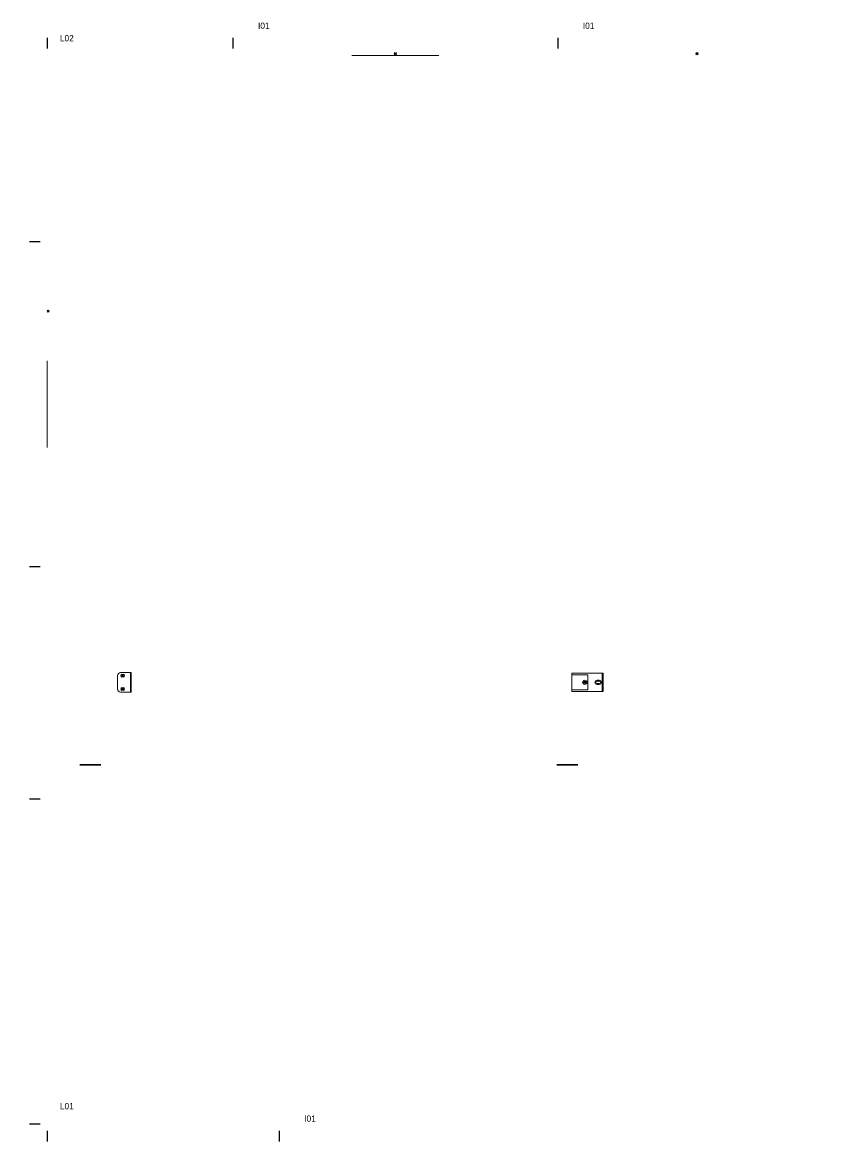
# Model space of a CAD drawing. Header units: inches. Extents: x 162 to 11993, y 18 to 332.
# Drawn here: x 5104 to 5209.3, y 41.7 to 187.2 of the extents above; entities that cross this region are included whole.
import ezdxf
from ezdxf.enums import TextEntityAlignment as Align

# ---------------------------------------------------------------- set-up
doc = ezdxf.new("R2010")
doc.units = ezdxf.units.IN
doc.header["$MEASUREMENT"] = 0
for name, color, linetype in [('DD2D_Geometry', 7, 'Continuous'), ('ENFASIS NEW', 7, 'Continuous'), ('Id Unión', 7, 'Continuous'), ('PV-26D', 7, 'Continuous')]:
    doc.layers.add(name, color=color, linetype=linetype)
doc.styles.get("Standard").update_dxf_attribs({"font": 'stylu.ttf'})

# ---------------------------------------------------------------- blocks, each defined once
blk = doc.blocks.new('DD40102466AB')
at = {"color": 1}
for p, q in [((0.0035, -0.0035), (-0.0035, 0.0035)), ((0.0035, 0.0035), (-0.0035, -0.0035))]:
    blk.add_line(p, q, dxfattribs=at)
blk.add_point((0, 0))
blk.add_point((0, 0))
blk.add_point((0, 0), dxfattribs=at)
blk = doc.blocks.new('DD40102442AB')
at = {"color": 1}
for p, q in [((0.0035, -0.0035), (-0.0035, 0.0035)), ((0.0035, 0.0035), (-0.0035, -0.0035))]:
    blk.add_line(p, q, dxfattribs=at)
blk.add_point((0, 0))
blk.add_point((0, 0))
blk.add_point((0, 0), dxfattribs=at)
blk = doc.blocks.new('DD40123072AB')
at = {"layer": 'PV-26D'}
for p, q in [((-0.8175, -0.1166, 0.75), (-0.7495, -0.1166, 0.75)), ((-0.7495, -0.1167, 0.75), (-0.8175, -0.1167, 0.75)), ((0.8175, -0.1166, 0.75), (0.7495, -0.1166, 0.75)), ((0.7495, -0.1167, 0.75), (0.8175, -0.1167, 0.75))]:
    blk.add_line(p, q, dxfattribs=at)
blk = doc.blocks.new('DD305172S')
at = {"color": 0, "linetype": 'Continuous', "lineweight": 0}
for p, q in [((-0.06, 0.0305, 0.722), (-0.0573, 0.0305, 0.722)), ((-0.06, -0.0305, 0.722), (-0.06, 0.0305, 0.722)), ((-0.0573, 0.0305, 0.722), (0.038, 0.0305, 0.722)), ((-0.0573, 0.0305, 0.722), (-0.0573, -0.0305, 0.722)), ((-0.0475, 0.007, 0.722), (-0.0405, 0.007, 0.722)), ((-0.0475, 0.004, 0.722), (-0.0475, 0.007, 0.722)), ((-0.0405, 0.004, 0.722), (-0.0475, 0.004, 0.722)), ((-0.0405, 0.007, 0.722), (-0.0405, 0.004, 0.722)), ((0.038, 0.025, 0.722), (-0.01, 0.025, 0.722)), ((-0.01, -0.025, 0.722), (-0.01, 0.025, 0.722)), ((0.038, 0.0305, 0.722), (0.042, 0.0305, 0.722)), ((0.0393, 0.025, 0.722), (0.038, 0.025, 0.722)), ((0.042, 0.025, 0.722), (0.0393, 0.025, 0.722)), ((0.042, 0.0112, 0.722), (0.042, 0.0305, 0.722)), ((0.042, 0.0096, 0.722), (0.042, 0.0112, 0.722)), ((0.042, -0.0096, 0.722), (0.042, 0.0096, 0.722)), ((1.49, 0.0308, 0.722), (1.49, 0.032, 0.722)), ((1.4935, 0.032, 0.722), (1.49, 0.032, 0.722)), ((1.49, 0.0112, 0.722), (1.49, 0.0308, 0.722)), ((1.49, 0.0096, 0.722), (1.49, 0.0112, 0.722)), ((1.49, -0.0096, 0.722), (1.49, 0.0096, 0.722)), ((1.4927, -0.032, 0.722), (1.4927, 0.032, 0.722)), ((1.525, 0.032, 0.722), (1.4935, 0.032, 0.722)), ((1.5204, 0.026, 0.722), (1.5157, 0.026, 0.722)), ((1.5157, 0.018, 0.722), (1.5204, 0.018, 0.722)), ((1.535, -0.022, 0.722), (1.535, 0.022, 0.722)), ((-0.0573, -0.0305, 0.722), (-0.06, -0.0305, 0.722)), ((-0.0573, -0.0305, 0.722), (0.038, -0.0305, 0.722)), ((-0.0475, -0.004, 0.722), (-0.0475, -0.007, 0.722)), ((-0.0475, -0.004, 0.722), (-0.0405, -0.004, 0.722)), ((-0.0405, -0.007, 0.722), (-0.0475, -0.007, 0.722)), ((-0.0405, -0.007, 0.722), (-0.0405, -0.004, 0.722)), ((-0.01, -0.025, 0.722), (0.038, -0.025, 0.722)), ((0.038, -0.025, 0.722), (0.0393, -0.025, 0.722)), ((0.038, -0.0305, 0.722), (0.042, -0.0305, 0.722)), ((0.0393, -0.025, 0.722), (0.042, -0.025, 0.722)), ((0.042, -0.0112, 0.722), (0.042, -0.0096, 0.722)), ((0.042, -0.0305, 0.722), (0.042, -0.0112, 0.722)), ((1.49, -0.0112, 0.722), (1.49, -0.0096, 0.722)), ((1.49, -0.0308, 0.722), (1.49, -0.0112, 0.722)), ((1.49, -0.032, 0.722), (1.49, -0.0308, 0.722)), ((1.4935, -0.032, 0.722), (1.49, -0.032, 0.722)), ((1.525, -0.032, 0.722), (1.4935, -0.032, 0.722)), ((1.5204, -0.018, 0.722), (1.5157, -0.018, 0.722)), ((1.5157, -0.026, 0.722), (1.5204, -0.026, 0.722))]:
    blk.add_line(p, q, dxfattribs=at)
at = {"color": 1}
for p, q in [((-0.0049, -0.0049, 0.722), (0.0049, 0.0049, 0.722)), ((0.0049, -0.0049, 0.722), (-0.0049, 0.0049, 0.722)), ((1.5131, 0.0171, 0.722), (1.523, 0.0269, 0.722)), ((1.523, 0.0171, 0.722), (1.5131, 0.0269, 0.722)), ((1.5131, -0.0269, 0.722), (1.523, -0.0171, 0.722)), ((1.523, -0.0269, 0.722), (1.5131, -0.0171, 0.722))]:
    blk.add_line(p, q, dxfattribs=at)
at = {"color": 0, "linetype": 'Continuous', "lineweight": 0}
for centre, radius, start, end in [((-0.0475, 0, 0.722), 0.00697, 90, 270), ((-0.0475, 0, 0.722), 0.00397, 90, 270), ((-0.0405, 0, 0.722), 0.00697, 270, 90), ((-0.0405, 0, 0.722), 0.00397, 270, 90), ((0, 0, 0.722), 0.00697, 90, 270), ((0, 0, 0.722), 0.00397, 90, 270), ((0, 0, 0.722), 0.00255, 90, 270), ((0, 0, 0.722), 0.00697, 270, 90), ((0, 0, 0.722), 0.00397, 270, 90), ((0, 0, 0.722), 0.00255, 270, 90), ((1.5157, 0.022, 0.722), 0.00397, 90, 270), ((1.5181, 0.022, 0.722), 0.00255, 90, 270), ((1.5181, 0.022, 0.722), 0.00255, 270, 90), ((1.5204, 0.022, 0.722), 0.00397, 270, 90), ((1.525, 0.022, 0.722), 0.01, 0, 90), ((1.5157, -0.022, 0.722), 0.00397, 90, 270), ((1.5181, -0.022, 0.722), 0.00255, 90, 270), ((1.5181, -0.022, 0.722), 0.00255, 270, 90), ((1.5204, -0.022, 0.722), 0.00397, 270, 90), ((1.525, -0.022, 0.722), 0.01, 270, 0)]:
    blk.add_arc(centre, radius, start, end, dxfattribs=at)
for p in [(0, 0, 0.722), (1.5181, 0.022, 0.722), (1.5181, -0.022, 0.722)]:
    blk.add_point(p)
blk = doc.blocks.new('DD40102436AB')
at = {"color": 1}
for p, q in [((0.0035, -0.0035), (-0.0035, 0.0035)), ((0.0035, 0.0035), (-0.0035, -0.0035))]:
    blk.add_line(p, q, dxfattribs=at)
blk.add_point((0, 0))
blk.add_point((0, 0))
blk.add_point((0, 0), dxfattribs=at)
blk = doc.blocks.new('DD101042423D')
blk.add_line((0, 0.0175), (0, -0.0175))
blk = doc.blocks.new('SPACE_DD10104242')
blk.add_blockref('DD101042423D', (0, 0))
blk = doc.blocks.new('DD101030423D')
blk.add_line((0, 0.0175), (0, -0.0175))
blk = doc.blocks.new('SPACE_DD10103042')
blk.add_blockref('DD101030423D', (0, 0))
blk = doc.blocks.new('DD101024423D')
blk.add_line((0, 0.0175), (0, -0.0175))
blk = doc.blocks.new('SPACE_DD10102442')
blk.add_blockref('DD101024423D', (0, 0))
blk = doc.blocks.new('DD101024303D')
blk.add_line((0, 0.0175), (0, -0.0175))
blk = doc.blocks.new('SPACE_DD10102430')
blk.add_blockref('DD101024303D', (0, 0))
blk = doc.blocks.new('DD101042303D')
blk.add_line((0, 0.0175), (0, -0.0175))
blk = doc.blocks.new('SPACE_DD10104230')
blk.add_blockref('DD101042303D', (0, 0))
blk = doc.blocks.new('DD101036303D')
blk.add_line((0, 0.0175), (0, -0.0175))
blk = doc.blocks.new('SPACE_DD10103630')
blk.add_blockref('DD101036303D', (0, 0))
blk = doc.blocks.new('DD101036423D')
blk.add_line((0, 0.0175), (0, -0.0175))
blk = doc.blocks.new('SPACE_DD10103642')
blk.add_blockref('DD101036423D', (0, 0))
blk = doc.blocks.new('DD20154223')
blk.add_attdef('A', text='', height=0.03).set_placement((0.5285, 0.156, 0.012), align=Align.MIDDLE_CENTER)
blk = doc.blocks.new('DD20114212')
blk.add_attdef('A', text='', height=0.03).set_placement((0.5285, 0.156, 0.012), align=Align.MIDDLE_CENTER)
blk = doc.blocks.new('DD20114206')
blk.add_attdef('A', text='', height=0.03).set_placement((0.5285, 0.076, 0.012), align=Align.MIDDLE_CENTER)
blk = doc.blocks.new('DD20154205')
blk.add_attdef('A', text='', height=0.03).set_placement((0.5285, 0.076, 0.012), align=Align.MIDDLE_CENTER)
blk = doc.blocks.new('DD20114224')
blk.add_attdef('A', text='', height=0.03).set_placement((0.5285, 0.156, 0.012), align=Align.MIDDLE_CENTER)
blk = doc.blocks.new('DD20153023')
blk.add_attdef('A', text='', height=0.03).set_placement((0.376, 0.156, 0.012), align=Align.MIDDLE_CENTER)
blk = doc.blocks.new('DD20113012')
blk.add_attdef('A', text='', height=0.03).set_placement((0.376, 0.156, 0.012), align=Align.MIDDLE_CENTER)
blk = doc.blocks.new('DD20113006')
blk.add_attdef('A', text='', height=0.03).set_placement((0.376, 0.076, 0.012), align=Align.MIDDLE_CENTER)
blk = doc.blocks.new('DD20153029')
blk.add_attdef('A', text='', height=0.03).set_placement((0.376, 0.156, 0.012), align=Align.MIDDLE_CENTER)
blk = doc.blocks.new('DD20154217')
blk.add_attdef('A', text='', height=0.03).set_placement((0.5285, 0.156, 0.012), align=Align.MIDDLE_CENTER)
blk = doc.blocks.new('DD20314212')
at = {"color": 0, "linetype": 'Continuous', "lineweight": 0}
for p, q in [((0.4935, 0.164, 0.012), (0.4935, 0.129, 0.012)), ((0.5635, 0.164, 0.012), (0.4935, 0.164, 0.012)), ((0.5635, 0.129, 0.012), (0.5635, 0.164, 0.012)), ((0.4935, 0.129, 0.012), (0.5635, 0.129, 0.012)), ((0.671, 0.1065, 0.012), (0.386, 0.1065, 0.012)), ((0.386, 0.1065, 0.012), (0.386, 0.0165, 0.012)), ((0.671, 0.0165, 0.012), (0.671, 0.1065, 0.012)), ((0.386, 0.0165, 0.012), (0.671, 0.0165, 0.012))]:
    blk.add_line(p, q, dxfattribs=at)
for centre, start, end in [((0.487, 0.1465, 0.012), 0, 180), ((0.57, 0.1465, 0.012), 0, 180), ((0.487, 0.1465, 0.012), 180, 0), ((0.57, 0.1465, 0.012), 180, 0)]:
    blk.add_arc(centre, 0.00159, start, end, dxfattribs=at)
blk.add_attdef('A', text='', height=0.03).set_placement((0.1483, 0.1978, 0.015), align=Align.MIDDLE_CENTER)
blk = doc.blocks.new('DD20152423')
blk.add_attdef('A', text='', height=0.03).set_placement((0.3, 0.156, 0.012), align=Align.MIDDLE_CENTER)
blk = doc.blocks.new('DD20112412')
blk.add_attdef('A', text='', height=0.03).set_placement((0.3, 0.156, 0.012), align=Align.MIDDLE_CENTER)
blk = doc.blocks.new('DD20112406')
blk.add_attdef('A', text='', height=0.03).set_placement((0.3, 0.076, 0.012), align=Align.MIDDLE_CENTER)
blk = doc.blocks.new('DD20152429')
blk.add_attdef('A', text='', height=0.03).set_placement((0.3, 0.156, 0.012), align=Align.MIDDLE_CENTER)
blk = doc.blocks.new('DD20153005')
blk.add_attdef('A', text='', height=0.03).set_placement((0.376, 0.076, 0.012), align=Align.MIDDLE_CENTER)
blk = doc.blocks.new('DD20113024')
blk.add_attdef('A', text='', height=0.03).set_placement((0.376, 0.156, 0.012), align=Align.MIDDLE_CENTER)
blk = doc.blocks.new('DD20153605')
blk.add_attdef('A', text='', height=0.03).set_placement((0.4525, 0.0721, 0.012), align=Align.MIDDLE_CENTER)
blk = doc.blocks.new('DD20113624')
blk.add_attdef('A', text='', height=0.03).set_placement((0.4525, 0.156, 0.012), align=Align.MIDDLE_CENTER)
blk = doc.blocks.new('DD20113612')
blk.add_attdef('A', text='', height=0.03).set_placement((0.4525, 0.156, 0.012), align=Align.MIDDLE_CENTER)
blk = doc.blocks.new('DD20153623')
blk.add_attdef('A', text='', height=0.03).set_placement((0.4525, 0.156, 0.012), align=Align.MIDDLE_CENTER)
blk = doc.blocks.new('DD20113606')
blk.add_attdef('A', text='', height=0.03).set_placement((0.4525, 0.076, 0.012), align=Align.MIDDLE_CENTER)
blk = doc.blocks.new('DD20153629')
blk.add_attdef('A', text='', height=0.03).set_placement((0.4525, 0.156, 0.012), align=Align.MIDDLE_CENTER)
blk = doc.blocks.new('DD80014214')
blk.add_attdef('A', text='', height=0.03).set_placement((0.5176, 0.1407, 0.009), align=Align.MIDDLE_CENTER)
blk = doc.blocks.new('DD80013014')
blk.add_attdef('A', text='', height=0.03).set_placement((0.3661, 0.1407, 0.009), align=Align.MIDDLE_CENTER)
blk = doc.blocks.new('DD80012414')
blk.add_attdef('A', text='', height=0.03).set_placement((0.3113, 0.1407, 0.009), align=Align.MIDDLE_CENTER)
blk = doc.blocks.new('DD80013614')
blk.add_attdef('A', text='', height=0.03).set_placement((0.5176, 0.1407, 0.009), align=Align.MIDDLE_CENTER)

msp = doc.modelspace()

# ---------------------------------------------------------------- block references
at = {"layer": 'DD2D_Geometry', "xscale": 39.3700787401575, "yscale": 39.3700787401575, "zscale": 39.3700787401575}
for name, p in [('SPACE_DD10102430', (5107.23, 184.55)), ('SPACE_DD10104230', (5131.25, 184.55)), ('SPACE_DD10103630', (5173.25, 184.55)), ('SPACE_DD10103042', (5107.23, 43.29)), ('SPACE_DD10103642', (5137.23, 43.29))]:
    msp.add_blockref(name, p, dxfattribs=at)
at = {"layer": 'DD2D_Geometry', "extrusion": (1.22465e-16, 1, 2.22045e-16)}
ref = msp.add_blockref('DD20112406', (-5131.05, 22.99, 185.66), dxfattribs=dict(at, xscale=39.3700787401575, yscale=39.3700787401575, zscale=39.3700787401575))
ref.add_attrib('A', 'TR0', dxfattribs={"layer": '0', "extrusion": (1.22465e-16, 1, 2.22045e-16), "height": 1.181}).set_placement((-5119.24, 25.98, 186.14), align=Align.MIDDLE_CENTER)
ref = msp.add_blockref('DD20152423', (-5131.05, 0, 185.66), dxfattribs=dict(at, xscale=39.3700787401575, yscale=39.3700787401575, zscale=39.3700787401575))
ref.add_attrib('A', 'S', dxfattribs={"layer": '0', "extrusion": (1.22465e-16, 1, 2.22045e-16), "height": 1.18}).set_placement((-5119.24, 6.14, 186.14), align=Align.MIDDLE_CENTER)
ref = msp.add_blockref('DD20114206', (-5173.06, 22.99, 185.66), dxfattribs=dict(at, xscale=39.3700787401575, yscale=39.3700787401575, zscale=39.3700787401575))
ref.add_attrib('A', 'TR0', dxfattribs={"layer": '0', "extrusion": (1.22465e-16, 1, 2.22045e-16), "height": 1.181}).set_placement((-5152.25, 25.98, 186.14), align=Align.MIDDLE_CENTER)
ref = msp.add_blockref('DD20154223', (-5173.06, 0, 185.66), dxfattribs=dict(at, xscale=39.3700787401575, yscale=39.3700787401575, zscale=39.3700787401575))
ref.add_attrib('A', 'S', dxfattribs={"layer": '0', "extrusion": (1.22465e-16, 1, 2.22045e-16), "height": 1.18}).set_placement((-5152.25, 6.14, 186.14), align=Align.MIDDLE_CENTER)
ref = msp.add_blockref('DD20113606', (-5209.08, 22.99, 185.66), dxfattribs=dict(at, xscale=39.3700787401575, yscale=39.3700787401575, zscale=39.3700787401575))
ref.add_attrib('A', 'TR0', dxfattribs={"layer": '0', "extrusion": (1.22465e-16, 1, 2.22045e-16), "height": 1.181}).set_placement((-5191.27, 25.98, 186.14), align=Align.MIDDLE_CENTER)
ref = msp.add_blockref('DD20153623', (-5209.08, 0, 185.66), dxfattribs=dict(at, xscale=39.3700787401575, yscale=39.3700787401575, zscale=39.3700787401575))
ref.add_attrib('A', 'S', dxfattribs={"layer": '0', "extrusion": (1.22465e-16, 1, 2.22045e-16), "height": 1.18}).set_placement((-5191.27, 6.14, 186.14), align=Align.MIDDLE_CENTER)
at = {"layer": 'DD2D_Geometry', "extrusion": (0, -1, 2.22045e-16)}
ref = msp.add_blockref('DD20314212', (5131.44, 16.97, -183.43), dxfattribs=dict(at, xscale=39.3700787401575, yscale=39.3700787401575, zscale=39.3700787401575))
ref.add_attrib('A', 'S', dxfattribs={"layer": '0', "extrusion": (0, -1, 2.22045e-16), "height": 1.18}).set_placement((5137.28, 24.76, -182.84), align=Align.MIDDLE_CENTER)
ref = msp.add_blockref('DD20152429', (5107.43, 0, -183.43), dxfattribs=dict(at, xscale=39.3700787401575, yscale=39.3700787401575, zscale=39.3700787401575))
ref.add_attrib('A', 'S', dxfattribs={"layer": '0', "extrusion": (0, -1, 2.22045e-16), "height": 1.18}).set_placement((5119.24, 6.14, -182.96), align=Align.MIDDLE_CENTER)
ref = msp.add_blockref('DD20154217', (5131.44, 0, -183.43), dxfattribs=dict(at, xscale=39.3700787401575, yscale=39.3700787401575, zscale=39.3700787401575))
ref.add_attrib('A', 'S', dxfattribs={"layer": '0', "extrusion": (0, -1, 2.22045e-16), "height": 1.18}).set_placement((5152.25, 6.14, -182.96), align=Align.MIDDLE_CENTER)
ref = msp.add_blockref('DD20153629', (5173.45, 0, -183.43), dxfattribs=dict(at, xscale=39.3700787401575, yscale=39.3700787401575, zscale=39.3700787401575))
ref.add_attrib('A', 'S', dxfattribs={"layer": '0', "extrusion": (0, -1, 2.22045e-16), "height": 1.18}).set_placement((5191.27, 6.14, -182.96), align=Align.MIDDLE_CENTER)
at = {"layer": 'DD2D_Geometry', "extrusion": (-1, 1.22465e-16, 2.22045e-16)}
ref = msp.add_blockref('DD20112412', (-182.74, 22.99, -5104.5), dxfattribs=dict(at, xscale=39.3700787401575, yscale=39.3700787401575, zscale=39.3700787401575))
ref.add_attrib('A', 'TR0', dxfattribs={"layer": '0', "extrusion": (-1, 1.22465e-16, 2.22045e-16), "height": 1.181}).set_placement((-170.93, 29.13, -5104.03), align=Align.MIDDLE_CENTER)
ref = msp.add_blockref('DD20112406', (-182.74, 34.76, -5104.5), dxfattribs=dict(at, xscale=39.3700787401575, yscale=39.3700787401575, zscale=39.3700787401575))
ref.add_attrib('A', 'TR0', dxfattribs={"layer": '0', "extrusion": (-1, 1.22465e-16, 2.22045e-16), "height": 1.181}).set_placement((-170.93, 37.76, -5104.03), align=Align.MIDDLE_CENTER)
at = {"layer": 'DD2D_Geometry', "extrusion": (1, 0, 2.22045e-16)}
ref = msp.add_blockref('DD20112412', (159.12, 28.98, 5106.73), dxfattribs=dict(at, xscale=39.3700787401575, yscale=39.3700787401575, zscale=39.3700787401575))
ref.add_attrib('A', 'TR0', dxfattribs={"layer": '0', "extrusion": (1, 0, 2.22045e-16), "height": 1.181}).set_placement((170.93, 35.12, 5107.2), align=Align.MIDDLE_CENTER)
at = {"layer": 'DD2D_Geometry', "extrusion": (-1, 0, 2.22045e-16)}
ref = msp.add_blockref('DD20112412', (-182.74, 28.98, -5209.78), dxfattribs=dict(at, xscale=39.3700787401575, yscale=39.3700787401575, zscale=39.3700787401575))
ref.add_attrib('A', 'TR0', dxfattribs={"layer": '0', "extrusion": (-1, 0, 2.22045e-16), "height": 1.181}).set_placement((-170.93, 35.12, -5209.31), align=Align.MIDDLE_CENTER)
at = {"layer": 'DD2D_Geometry', "extrusion": (-1, 1.22465e-16, 2.22045e-16)}
ref = msp.add_blockref('DD20152423', (-182.74, 0, -5104.5), dxfattribs=dict(at, xscale=39.3700787401575, yscale=39.3700787401575, zscale=39.3700787401575))
ref.add_attrib('A', 'S', dxfattribs={"layer": '0', "extrusion": (-1, 1.22465e-16, 2.22045e-16), "height": 1.18}).set_placement((-170.93, 6.14, -5104.03), align=Align.MIDDLE_CENTER)
at = {"layer": 'DD2D_Geometry', "extrusion": (1, 0, 2.22045e-16)}
ref = msp.add_blockref('DD80012414', (158.92, 41.06, 5105.38), dxfattribs=dict(at, xscale=39.3700787401575, yscale=39.3700787401575, zscale=39.3700787401575))
ref.add_attrib('A', 'V', dxfattribs={"layer": '0', "extrusion": (1, 0, 2.22045e-16), "height": 1.18}).set_placement((171.17, 46.6, 5105.73), align=Align.MIDDLE_CENTER)
ref = msp.add_blockref('DD20152429', (159.12, 0, 5106.73), dxfattribs=dict(at, xscale=39.3700787401575, yscale=39.3700787401575, zscale=39.3700787401575))
ref.add_attrib('A', 'S', dxfattribs={"layer": '0', "extrusion": (1, 0, 2.22045e-16), "height": 1.18}).set_placement((170.93, 6.14, 5107.2), align=Align.MIDDLE_CENTER)
at = {"layer": 'DD2D_Geometry', "extrusion": (-1, 0, 2.22045e-16)}
ref = msp.add_blockref('DD20152429', (-182.74, 0, -5209.78), dxfattribs=dict(at, xscale=39.3700787401575, yscale=39.3700787401575, zscale=39.3700787401575))
ref.add_attrib('A', 'S', dxfattribs={"layer": '0', "extrusion": (-1, 0, 2.22045e-16), "height": 1.18}).set_placement((-170.93, 6.14, -5209.31), align=Align.MIDDLE_CENTER)
at = {"layer": 'DD2D_Geometry', "xscale": 39.3700787401575, "yscale": 39.3700787401575, "zscale": 39.3700787401575, "rotation": 90}
for name, p in [('SPACE_DD10102442', (5105.62, 158.92)), ('SPACE_DD10104242', (5105.62, 116.91)), ('SPACE_DD10103042', (5105.62, 86.91)), ('SPACE_DD10104242', (5105.62, 44.9))]:
    msp.add_blockref(name, p, dxfattribs=at)
at = {"layer": 'DD2D_Geometry', "extrusion": (1, 0, 2.22045e-16)}
ref = msp.add_blockref('DD20314212', (117.11, 16.97, 5106.73), dxfattribs=dict(at, xscale=39.3700787401575, yscale=39.3700787401575, zscale=39.3700787401575))
ref.add_attrib('A', 'S', dxfattribs={"layer": '0', "extrusion": (1, 0, 2.22045e-16), "height": 1.18}).set_placement((122.95, 24.76, 5107.32), align=Align.MIDDLE_CENTER)
at = {"layer": 'DD2D_Geometry', "extrusion": (-1, 1.22465e-16, 2.22045e-16)}
ref = msp.add_blockref('DD20114212', (-158.72, 22.99, -5104.5), dxfattribs=dict(at, xscale=39.3700787401575, yscale=39.3700787401575, zscale=39.3700787401575))
ref.add_attrib('A', 'TR0', dxfattribs={"layer": '0', "extrusion": (-1, 1.22465e-16, 2.22045e-16), "height": 1.181}).set_placement((-137.91, 29.13, -5104.03), align=Align.MIDDLE_CENTER)
ref = msp.add_blockref('DD20114206', (-158.72, 34.76, -5104.5), dxfattribs=dict(at, xscale=39.3700787401575, yscale=39.3700787401575, zscale=39.3700787401575))
ref.add_attrib('A', 'TR0', dxfattribs={"layer": '0', "extrusion": (-1, 1.22465e-16, 2.22045e-16), "height": 1.181}).set_placement((-137.91, 37.76, -5104.03), align=Align.MIDDLE_CENTER)
ref = msp.add_blockref('DD20154223', (-158.72, 0, -5104.5), dxfattribs=dict(at, xscale=39.3700787401575, yscale=39.3700787401575, zscale=39.3700787401575))
ref.add_attrib('A', 'S', dxfattribs={"layer": '0', "extrusion": (-1, 1.22465e-16, 2.22045e-16), "height": 1.18}).set_placement((-137.91, 6.14, -5104.03), align=Align.MIDDLE_CENTER)
at = {"layer": 'DD2D_Geometry', "extrusion": (1, 0, 2.22045e-16)}
ref = msp.add_blockref('DD20114212', (117.11, 28.74, 5106.73), dxfattribs=dict(at, xscale=39.3700787401575, yscale=39.3700787401575, zscale=39.3700787401575))
ref.add_attrib('A', 'TR0', dxfattribs={"layer": '0', "extrusion": (1, 0, 2.22045e-16), "height": 1.181}).set_placement((137.91, 34.88, 5107.2), align=Align.MIDDLE_CENTER)
ref = msp.add_blockref('DD20154217', (117.11, 0, 5106.73), dxfattribs=dict(at, xscale=39.3700787401575, yscale=39.3700787401575, zscale=39.3700787401575))
ref.add_attrib('A', 'S', dxfattribs={"layer": '0', "extrusion": (1, 0, 2.22045e-16), "height": 1.18}).set_placement((137.91, 6.14, 5107.2), align=Align.MIDDLE_CENTER)
at = {"layer": 'DD2D_Geometry', "extrusion": (-1, 0, 2.22045e-16)}
ref = msp.add_blockref('DD20114224', (-158.72, 5.2, -5209.78), dxfattribs=dict(at, xscale=39.3700787401575, yscale=39.3700787401575, zscale=39.3700787401575))
ref.add_attrib('A', 'TR0', dxfattribs={"layer": '0', "extrusion": (-1, 0, 2.22045e-16), "height": 1.181}).set_placement((-137.91, 11.34, -5209.31), align=Align.MIDDLE_CENTER)
ref = msp.add_blockref('DD20114212', (-158.72, 28.98, -5209.78), dxfattribs=dict(at, xscale=39.3700787401575, yscale=39.3700787401575, zscale=39.3700787401575))
ref.add_attrib('A', 'TR0', dxfattribs={"layer": '0', "extrusion": (-1, 0, 2.22045e-16), "height": 1.181}).set_placement((-137.91, 35.12, -5209.31), align=Align.MIDDLE_CENTER)
ref = msp.add_blockref('DD20154205', (-158.72, 0, -5209.78), dxfattribs=dict(at, xscale=39.3700787401575, yscale=39.3700787401575, zscale=39.3700787401575))
ref.add_attrib('A', 'S', dxfattribs={"layer": '0', "extrusion": (-1, 0, 2.22045e-16), "height": 1.18}).set_placement((-137.91, 2.99, -5209.31), align=Align.MIDDLE_CENTER)
at = {"layer": 'DD2D_Geometry', "extrusion": (1, 0, 2.22045e-16)}
ref = msp.add_blockref('DD80014214', (116.91, 41.06, 5105.38), dxfattribs=dict(at, xscale=39.3700787401575, yscale=39.3700787401575, zscale=39.3700787401575))
ref.add_attrib('A', 'V', dxfattribs={"layer": '0', "extrusion": (1, 0, 2.22045e-16), "height": 1.18}).set_placement((137.29, 46.6, 5105.73), align=Align.MIDDLE_CENTER)
at = {"layer": 'DD2D_Geometry', "extrusion": (-1, 1.22465e-16, 2.22045e-16)}
ref = msp.add_blockref('DD20113012', (-116.71, 22.99, -5104.5), dxfattribs=dict(at, xscale=39.3700787401575, yscale=39.3700787401575, zscale=39.3700787401575))
ref.add_attrib('A', 'TR0', dxfattribs={"layer": '0', "extrusion": (-1, 1.22465e-16, 2.22045e-16), "height": 1.181}).set_placement((-101.91, 29.13, -5104.03), align=Align.MIDDLE_CENTER)
ref = msp.add_blockref('DD20113006', (-116.71, 34.76, -5104.5), dxfattribs=dict(at, xscale=39.3700787401575, yscale=39.3700787401575, zscale=39.3700787401575))
ref.add_attrib('A', 'TR0', dxfattribs={"layer": '0', "extrusion": (-1, 1.22465e-16, 2.22045e-16), "height": 1.181}).set_placement((-101.91, 37.76, -5104.03), align=Align.MIDDLE_CENTER)
at = {"layer": 'DD2D_Geometry', "extrusion": (1, 0, 2.22045e-16)}
ref = msp.add_blockref('DD20113012', (87.11, 28.98, 5106.73), dxfattribs=dict(at, xscale=39.3700787401575, yscale=39.3700787401575, zscale=39.3700787401575))
ref.add_attrib('A', 'TR0', dxfattribs={"layer": '0', "extrusion": (1, 0, 2.22045e-16), "height": 1.181}).set_placement((101.91, 35.12, 5107.2), align=Align.MIDDLE_CENTER)
at = {"layer": 'DD2D_Geometry', "extrusion": (-1, 0, 2.22045e-16)}
ref = msp.add_blockref('DD20113012', (-116.71, 22.99, -5209.78), dxfattribs=dict(at, xscale=39.3700787401575, yscale=39.3700787401575, zscale=39.3700787401575))
ref.add_attrib('A', 'TR0', dxfattribs={"layer": '0', "extrusion": (-1, 0, 2.22045e-16), "height": 1.181}).set_placement((-101.91, 29.13, -5209.31), align=Align.MIDDLE_CENTER)
ref = msp.add_blockref('DD20113006', (-116.71, 34.76, -5209.78), dxfattribs=dict(at, xscale=39.3700787401575, yscale=39.3700787401575, zscale=39.3700787401575))
ref.add_attrib('A', 'TR0', dxfattribs={"layer": '0', "extrusion": (-1, 0, 2.22045e-16), "height": 1.181}).set_placement((-101.91, 37.76, -5209.31), align=Align.MIDDLE_CENTER)
at = {"layer": 'DD2D_Geometry', "extrusion": (-1, 1.22465e-16, 2.22045e-16)}
ref = msp.add_blockref('DD20153023', (-116.71, 0, -5104.5), dxfattribs=dict(at, xscale=39.3700787401575, yscale=39.3700787401575, zscale=39.3700787401575))
ref.add_attrib('A', 'S', dxfattribs={"layer": '0', "extrusion": (-1, 1.22465e-16, 2.22045e-16), "height": 1.18}).set_placement((-101.91, 6.14, -5104.03), align=Align.MIDDLE_CENTER)
at = {"layer": 'DD2D_Geometry', "extrusion": (1, 0, 2.22045e-16)}
ref = msp.add_blockref('DD20153029', (87.11, 0, 5106.73), dxfattribs=dict(at, xscale=39.3700787401575, yscale=39.3700787401575, zscale=39.3700787401575))
ref.add_attrib('A', 'S', dxfattribs={"layer": '0', "extrusion": (1, 0, 2.22045e-16), "height": 1.18}).set_placement((101.91, 6.14, 5107.2), align=Align.MIDDLE_CENTER)
at = {"layer": 'DD2D_Geometry', "extrusion": (-1, 0, 2.22045e-16)}
ref = msp.add_blockref('DD20153023', (-116.71, 0, -5209.78), dxfattribs=dict(at, xscale=39.3700787401575, yscale=39.3700787401575, zscale=39.3700787401575))
ref.add_attrib('A', 'S', dxfattribs={"layer": '0', "extrusion": (-1, 0, 2.22045e-16), "height": 1.18}).set_placement((-101.91, 6.14, -5209.31), align=Align.MIDDLE_CENTER)
at = {"layer": 'DD2D_Geometry', "extrusion": (1, 0, 2.22045e-16)}
ref = msp.add_blockref('DD80013014', (86.91, 41.06, 5105.38), dxfattribs=dict(at, xscale=39.3700787401575, yscale=39.3700787401575, zscale=39.3700787401575))
ref.add_attrib('A', 'V', dxfattribs={"layer": '0', "extrusion": (1, 0, 2.22045e-16), "height": 1.18}).set_placement((101.32, 46.6, 5105.73), align=Align.MIDDLE_CENTER)
at = {"layer": 'DD2D_Geometry', "extrusion": (-1, 1.22465e-16, 2.22045e-16)}
ref = msp.add_blockref('DD20114212', (-86.71, 22.99, -5104.5), dxfattribs=dict(at, xscale=39.3700787401575, yscale=39.3700787401575, zscale=39.3700787401575))
ref.add_attrib('A', 'TR0', dxfattribs={"layer": '0', "extrusion": (-1, 1.22465e-16, 2.22045e-16), "height": 1.181}).set_placement((-65.91, 29.13, -5104.03), align=Align.MIDDLE_CENTER)
ref = msp.add_blockref('DD20114206', (-86.71, 34.76, -5104.5), dxfattribs=dict(at, xscale=39.3700787401575, yscale=39.3700787401575, zscale=39.3700787401575))
ref.add_attrib('A', 'TR0', dxfattribs={"layer": '0', "extrusion": (-1, 1.22465e-16, 2.22045e-16), "height": 1.181}).set_placement((-65.91, 37.76, -5104.03), align=Align.MIDDLE_CENTER)
at = {"layer": 'DD2D_Geometry', "extrusion": (1, 0, 2.22045e-16)}
ref = msp.add_blockref('DD20114224', (45.1, 5.2, 5106.73), dxfattribs=dict(at, xscale=39.3700787401575, yscale=39.3700787401575, zscale=39.3700787401575))
ref.add_attrib('A', 'TR0', dxfattribs={"layer": '0', "extrusion": (1, 0, 2.22045e-16), "height": 1.181}).set_placement((65.91, 11.34, 5107.2), align=Align.MIDDLE_CENTER)
ref = msp.add_blockref('DD20114212', (45.1, 28.98, 5106.73), dxfattribs=dict(at, xscale=39.3700787401575, yscale=39.3700787401575, zscale=39.3700787401575))
ref.add_attrib('A', 'TR0', dxfattribs={"layer": '0', "extrusion": (1, 0, 2.22045e-16), "height": 1.181}).set_placement((65.91, 35.12, 5107.2), align=Align.MIDDLE_CENTER)
at = {"layer": 'DD2D_Geometry', "extrusion": (-1, 0, 2.22045e-16)}
ref = msp.add_blockref('DD20114224', (-86.71, 5.2, -5209.78), dxfattribs=dict(at, xscale=39.3700787401575, yscale=39.3700787401575, zscale=39.3700787401575))
ref.add_attrib('A', 'TR0', dxfattribs={"layer": '0', "extrusion": (-1, 0, 2.22045e-16), "height": 1.181}).set_placement((-65.91, 11.34, -5209.31), align=Align.MIDDLE_CENTER)
ref = msp.add_blockref('DD20114212', (-86.71, 28.98, -5209.78), dxfattribs=dict(at, xscale=39.3700787401575, yscale=39.3700787401575, zscale=39.3700787401575))
ref.add_attrib('A', 'TR0', dxfattribs={"layer": '0', "extrusion": (-1, 0, 2.22045e-16), "height": 1.181}).set_placement((-65.91, 35.12, -5209.31), align=Align.MIDDLE_CENTER)
at = {"layer": 'DD2D_Geometry', "extrusion": (-1, 1.22465e-16, 2.22045e-16)}
ref = msp.add_blockref('DD20154223', (-86.71, 0, -5104.5), dxfattribs=dict(at, xscale=39.3700787401575, yscale=39.3700787401575, zscale=39.3700787401575))
ref.add_attrib('A', 'S', dxfattribs={"layer": '0', "extrusion": (-1, 1.22465e-16, 2.22045e-16), "height": 1.18}).set_placement((-65.91, 6.14, -5104.03), align=Align.MIDDLE_CENTER)
at = {"layer": 'DD2D_Geometry', "extrusion": (1, 0, 2.22045e-16)}
ref = msp.add_blockref('DD80014214', (44.9, 41.06, 5105.38), dxfattribs=dict(at, xscale=39.3700787401575, yscale=39.3700787401575, zscale=39.3700787401575))
ref.add_attrib('A', 'V', dxfattribs={"layer": '0', "extrusion": (1, 0, 2.22045e-16), "height": 1.18}).set_placement((65.28, 46.6, 5105.73), align=Align.MIDDLE_CENTER)
ref = msp.add_blockref('DD20154205', (45.1, 0, 5106.73), dxfattribs=dict(at, xscale=39.3700787401575, yscale=39.3700787401575, zscale=39.3700787401575))
ref.add_attrib('A', 'S', dxfattribs={"layer": '0', "extrusion": (1, 0, 2.22045e-16), "height": 1.18}).set_placement((65.91, 2.99, 5107.2), align=Align.MIDDLE_CENTER)
at = {"layer": 'DD2D_Geometry', "extrusion": (-1, 0, 2.22045e-16)}
ref = msp.add_blockref('DD20154205', (-86.71, 0, -5209.78), dxfattribs=dict(at, xscale=39.3700787401575, yscale=39.3700787401575, zscale=39.3700787401575))
ref.add_attrib('A', 'S', dxfattribs={"layer": '0', "extrusion": (-1, 0, 2.22045e-16), "height": 1.18}).set_placement((-65.91, 2.99, -5209.31), align=Align.MIDDLE_CENTER)
at = {"layer": 'DD2D_Geometry', "extrusion": (1.22465e-16, 1, 2.22045e-16)}
ref = msp.add_blockref('DD20113024', (-5137.03, 5.2, 44.4), dxfattribs=dict(at, xscale=39.3700787401575, yscale=39.3700787401575, zscale=39.3700787401575))
ref.add_attrib('A', 'TR0', dxfattribs={"layer": '0', "extrusion": (1.22465e-16, 1, 2.22045e-16), "height": 1.181}).set_placement((-5122.23, 11.34, 44.88), align=Align.MIDDLE_CENTER)
ref = msp.add_blockref('DD20113012', (-5137.03, 28.98, 44.4), dxfattribs=dict(at, xscale=39.3700787401575, yscale=39.3700787401575, zscale=39.3700787401575))
ref.add_attrib('A', 'TR0', dxfattribs={"layer": '0', "extrusion": (1.22465e-16, 1, 2.22045e-16), "height": 1.181}).set_placement((-5122.23, 35.12, 44.88), align=Align.MIDDLE_CENTER)
ref = msp.add_blockref('DD20153005', (-5137.03, 0, 44.4), dxfattribs=dict(at, xscale=39.3700787401575, yscale=39.3700787401575, zscale=39.3700787401575))
ref.add_attrib('A', 'S', dxfattribs={"layer": '0', "extrusion": (1.22465e-16, 1, 2.22045e-16), "height": 1.18}).set_placement((-5122.23, 2.99, 44.88), align=Align.MIDDLE_CENTER)
ref = msp.add_blockref('DD20113624', (-5173.06, 5.2, 44.4), dxfattribs=dict(at, xscale=39.3700787401575, yscale=39.3700787401575, zscale=39.3700787401575))
ref.add_attrib('A', 'TR0', dxfattribs={"layer": '0', "extrusion": (1.22465e-16, 1, 2.22045e-16), "height": 1.181}).set_placement((-5155.24, 11.34, 44.88), align=Align.MIDDLE_CENTER)
ref = msp.add_blockref('DD20113612', (-5173.06, 28.98, 44.4), dxfattribs=dict(at, xscale=39.3700787401575, yscale=39.3700787401575, zscale=39.3700787401575))
ref.add_attrib('A', 'TR0', dxfattribs={"layer": '0', "extrusion": (1.22465e-16, 1, 2.22045e-16), "height": 1.181}).set_placement((-5155.24, 35.12, 44.88), align=Align.MIDDLE_CENTER)
ref = msp.add_blockref('DD20153605', (-5173.06, 0, 44.4), dxfattribs=dict(at, xscale=39.3700787401575, yscale=39.3700787401575, zscale=39.3700787401575))
ref.add_attrib('A', 'S', dxfattribs={"layer": '0', "extrusion": (1.22465e-16, 1, 2.22045e-16), "height": 1.18}).set_placement((-5155.24, 2.84, 44.88), align=Align.MIDDLE_CENTER)
at = {"layer": 'DD2D_Geometry', "extrusion": (0, -1, 2.22045e-16)}
ref = msp.add_blockref('DD80013014', (5107.23, 41.06, -43.52), dxfattribs=dict(at, xscale=39.3700787401575, yscale=39.3700787401575, zscale=39.3700787401575))
ref.add_attrib('A', 'V', dxfattribs={"layer": '0', "extrusion": (0, -1, 2.22045e-16), "height": 1.18}).set_placement((5121.64, 46.6, -43.17), align=Align.MIDDLE_CENTER)
ref = msp.add_blockref('DD80013614', (5137.23, 41.06, -43.52), dxfattribs=dict(at, xscale=39.3700787401575, yscale=39.3700787401575, zscale=39.3700787401575))
ref.add_attrib('A', 'V', dxfattribs={"layer": '0', "extrusion": (0, -1, 2.22045e-16), "height": 1.18}).set_placement((5157.61, 46.6, -43.17), align=Align.MIDDLE_CENTER)
ref = msp.add_blockref('DD20113012', (5107.43, 22.99, -42.17), dxfattribs=dict(at, xscale=39.3700787401575, yscale=39.3700787401575, zscale=39.3700787401575))
ref.add_attrib('A', 'TR0', dxfattribs={"layer": '0', "extrusion": (0, -1, 2.22045e-16), "height": 1.181}).set_placement((5122.23, 29.13, -41.7), align=Align.MIDDLE_CENTER)
ref = msp.add_blockref('DD20113006', (5107.43, 34.76, -42.17), dxfattribs=dict(at, xscale=39.3700787401575, yscale=39.3700787401575, zscale=39.3700787401575))
ref.add_attrib('A', 'TR0', dxfattribs={"layer": '0', "extrusion": (0, -1, 2.22045e-16), "height": 1.181}).set_placement((5122.23, 37.76, -41.7), align=Align.MIDDLE_CENTER)
ref = msp.add_blockref('DD20153023', (5107.43, 0, -42.17), dxfattribs=dict(at, xscale=39.3700787401575, yscale=39.3700787401575, zscale=39.3700787401575))
ref.add_attrib('A', 'S', dxfattribs={"layer": '0', "extrusion": (0, -1, 2.22045e-16), "height": 1.18}).set_placement((5122.23, 6.14, -41.7), align=Align.MIDDLE_CENTER)
ref = msp.add_blockref('DD20113612', (5137.43, 22.99, -42.17), dxfattribs=dict(at, xscale=39.3700787401575, yscale=39.3700787401575, zscale=39.3700787401575))
ref.add_attrib('A', 'TR0', dxfattribs={"layer": '0', "extrusion": (0, -1, 2.22045e-16), "height": 1.181}).set_placement((5155.24, 29.13, -41.7), align=Align.MIDDLE_CENTER)
ref = msp.add_blockref('DD20113606', (5137.43, 34.76, -42.17), dxfattribs=dict(at, xscale=39.3700787401575, yscale=39.3700787401575, zscale=39.3700787401575))
ref.add_attrib('A', 'TR0', dxfattribs={"layer": '0', "extrusion": (0, -1, 2.22045e-16), "height": 1.181}).set_placement((5155.24, 37.76, -41.7), align=Align.MIDDLE_CENTER)
ref = msp.add_blockref('DD20153623', (5137.43, 0, -42.17), dxfattribs=dict(at, xscale=39.3700787401575, yscale=39.3700787401575, zscale=39.3700787401575))
ref.add_attrib('A', 'S', dxfattribs={"layer": '0', "extrusion": (0, -1, 2.22045e-16), "height": 1.18}).set_placement((5155.24, 6.14, -41.7), align=Align.MIDDLE_CENTER)
at = {"layer": 'ENFASIS NEW', "xscale": 39.3700787401575, "yscale": 39.3700787401575, "zscale": 39.3700787401575}
for name, p in [('DD40102442AB', (5152.25, 183.2)), ('DD40102436AB', (5191.27, 183.2))]:
    msp.add_blockref(name, p, dxfattribs=at)
for name, p, rotation in [('DD40102466AB', (5107.36, 149.94), 90), ('DD305172S', (5176.75, 101.95), 180), ('DD40123072AB', (5143.65, 86.68), 180)]:
    msp.add_blockref(name, p, dxfattribs=dict(at, rotation=rotation))

# ---------------------------------------------------------------- texts
at = {"layer": 'Id Unión'}
for s, p in [('I01', (5134.49, 186.42)), ('I01', (5176.5, 186.42)), ('L02', (5108.86, 184.81)), ('L01', (5108.86, 46.77)), ('I01', (5140.47, 45.16))]:
    msp.add_text(s, height=0.807, dxfattribs=at).set_placement(p)

doc.saveas('drawing.dxf')
